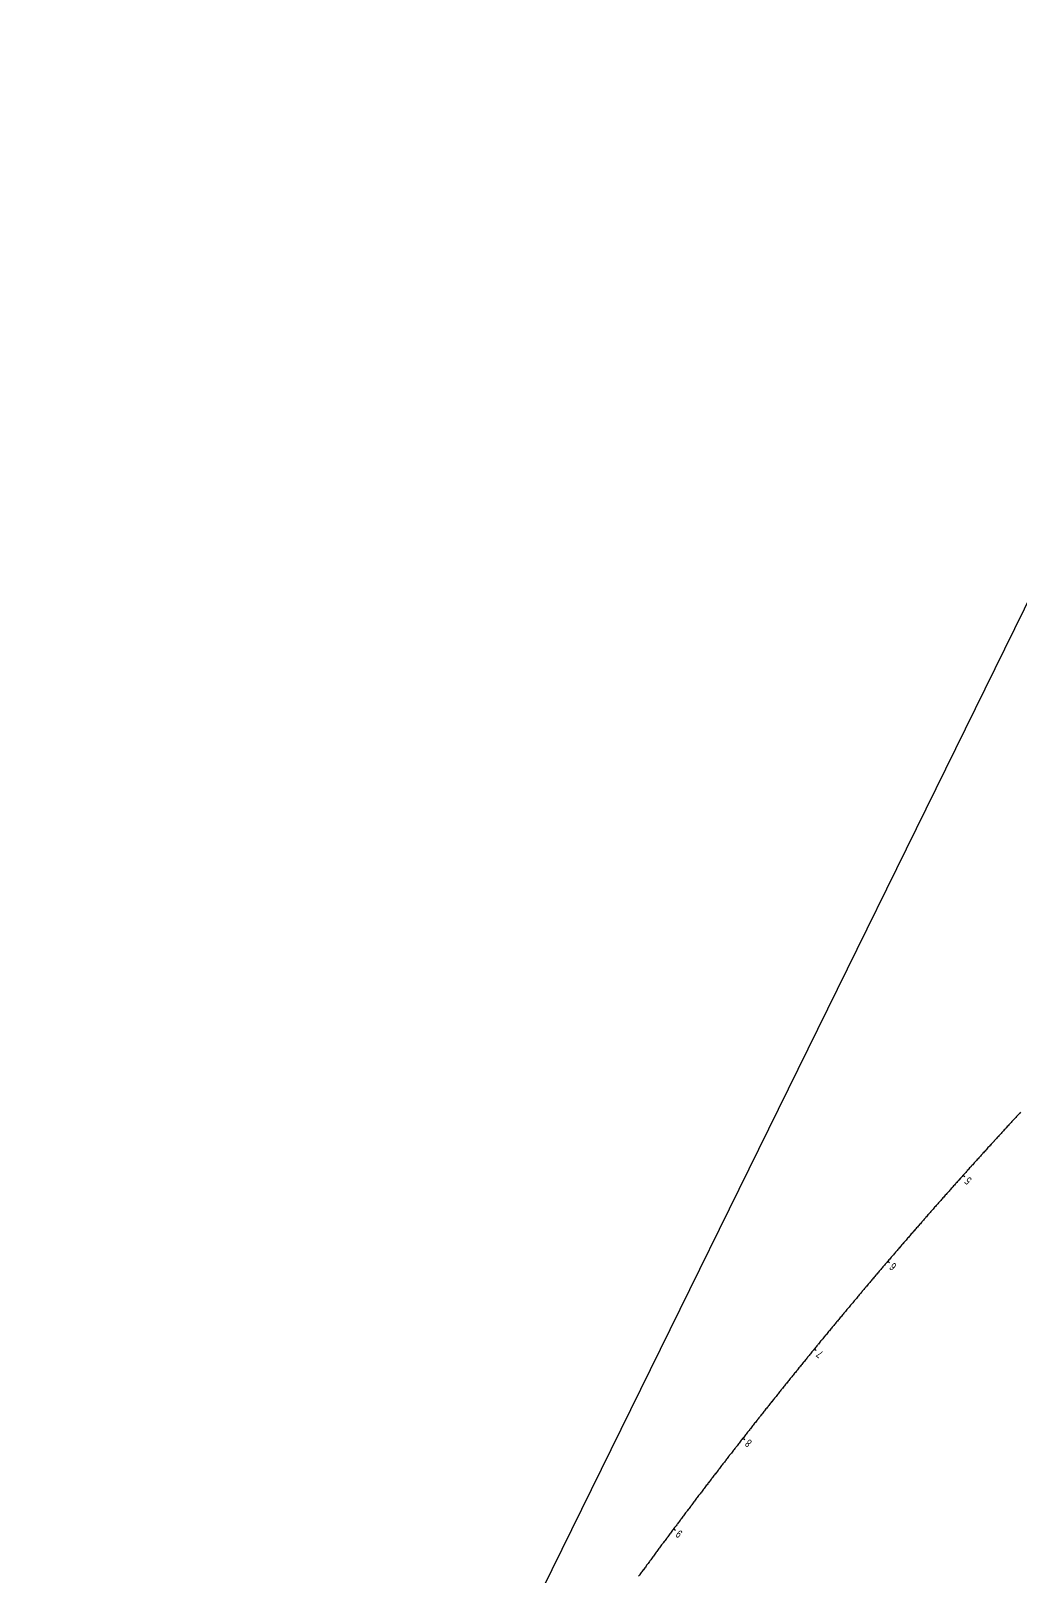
# Model space of a CAD drawing. Header units: millimetres. Extents: x 497834 to 621495, y 3353175 to 3430424.
# Drawn here: x 517411 to 518276, y 3368291 to 3369642 of the extents above; entities that cross this region are included whole.
import ezdxf

# ---------------------------------------------------------------- set-up
doc = ezdxf.new("R2010")
doc.units = ezdxf.units.MM
for name, color, linetype in [('dl6', 7, 'Continuous'), ('沪乍杭打线-0.0-200.8段-施工系转设计系成果-2000坐标系-左线_中线_交点', 7, 'Continuous'), ('沪乍杭打线-0.0-200.8段-施工系转设计系成果-2000坐标系-左线_里程', 7, 'Continuous')]:
    doc.layers.add(name, color=color, linetype=linetype)
doc.styles.add('PM_LC', font='slromans.shx', dxfattribs={"width": 0.75, "bigfont": 'hztxt.shx'})

msp = doc.modelspace()

# ---------------------------------------------------------------- linework, layer by layer
at = {"layer": 'dl6', "color": 3, "linetype": 'Continuous', "ltscale": 2, "flags": 128}
msp.add_lwpolyline([(518276.6, 3368696.3), (518276, 3368695.6), (518275.3, 3368694.8), (518274.6, 3368694.1), (518273.9, 3368693.4), (518273.8, 3368693.3), (518273.2, 3368692.6), (518272.6, 3368691.9), (518271.9, 3368691.2), (518271.2, 3368690.4), (518270.5, 3368689.7), (518270.4, 3368689.6), (518269.9, 3368689), (518269.2, 3368688.2), (518268.5, 3368687.5), (518267.8, 3368686.8), (518267.1, 3368686), (518267.1, 3368685.9), (518266.5, 3368685.3), (518265.8, 3368684.5), (518265.1, 3368683.8), (518264.4, 3368683.1), (518263.8, 3368682.3), (518263.7, 3368682.2), (518263.1, 3368681.6), (518262.4, 3368680.9), (518261.7, 3368680.1), (518261.1, 3368679.4), (518260.4, 3368678.7), (518260.3, 3368678.6), (518259.7, 3368677.9), (518259, 3368677.2), (518258.4, 3368676.4), (518257.7, 3368675.7), (518257, 3368675), (518256.9, 3368674.9), (518256.3, 3368674.2), (518255.7, 3368673.5), (518255, 3368672.8), (518254.3, 3368672), (518253.6, 3368671.3), (518253.5, 3368671.2), (518253, 3368670.5), (518252.3, 3368669.8), (518251.6, 3368669.1), (518250.9, 3368668.3), (518250.3, 3368667.6), (518250.2, 3368667.5), (518249.6, 3368666.8), (518248.9, 3368666.1), (518248.2, 3368665.4), (518247.6, 3368664.6), (518246.9, 3368663.9), (518246.8, 3368663.8), (518246.2, 3368663.1), (518245.6, 3368662.4), (518244.9, 3368661.7), (518244.2, 3368660.9), (518243.5, 3368660.2), (518243.4, 3368660.1), (518242.9, 3368659.4), (518242.2, 3368658.7), (518241.5, 3368658), (518240.9, 3368657.2), (518240.2, 3368656.5), (518240.1, 3368656.4), (518239.5, 3368655.7), (518238.8, 3368655), (518238.2, 3368654.2), (518237.5, 3368653.5), (518236.8, 3368652.8), (518236.7, 3368652.7), (518236.2, 3368652), (518235.5, 3368651.3), (518234.8, 3368650.5), (518234.1, 3368649.8), (518233.5, 3368649.1), (518233.4, 3368649), (518232.8, 3368648.3), (518232.1, 3368647.6), (518231.5, 3368646.8), (518230.8, 3368646.1), (518230.1, 3368645.3), (518230, 3368645.2), (518229.5, 3368644.6), (518228.8, 3368643.8), (518228.1, 3368643.1), (518227.5, 3368642.4), (518226.8, 3368641.6), (518226.7, 3368641.5), (518226.1, 3368640.9), (518225.5, 3368640.1), (518224.8, 3368639.4), (518224.1, 3368638.6), (518223.5, 3368637.9), (518223.4, 3368637.8), (518222.8, 3368637.1), (518222.1, 3368636.4), (518221.5, 3368635.7), (518220.8, 3368634.9), (518220.1, 3368634.2), (518220, 3368634.1), (518219.5, 3368633.4), (518218.8, 3368632.7), (518218.1, 3368631.9), (518217.5, 3368631.2), (518216.8, 3368630.4), (518216.7, 3368630.3), (518216.1, 3368629.7), (518215.5, 3368628.9), (518214.8, 3368628.2), (518214.1, 3368627.4), (518213.5, 3368626.7), (518213.4, 3368626.6), (518212.8, 3368625.9), (518212.2, 3368625.2), (518211.5, 3368624.4), (518210.8, 3368623.7), (518210.2, 3368623), (518210.1, 3368622.9), (518209.5, 3368622.2), (518208.8, 3368621.5), (518208.2, 3368620.7), (518207.5, 3368620), (518206.8, 3368619.2), (518206.8, 3368619.1), (518206.2, 3368618.5), (518205.5, 3368617.7), (518204.9, 3368617), (518204.2, 3368616.2), (518203.5, 3368615.5), (518203.4, 3368615.4), (518202.9, 3368614.7), (518202.2, 3368614), (518201.5, 3368613.2), (518200.9, 3368612.5), (518200.2, 3368611.7), (518200.1, 3368611.6), (518199.6, 3368611), (518198.9, 3368610.2), (518198.2, 3368609.5), (518197.6, 3368608.7), (518196.9, 3368608), (518196.8, 3368607.9), (518196.3, 3368607.2), (518195.6, 3368606.5), (518194.9, 3368605.7), (518194.3, 3368605), (518193.6, 3368604.2), (518193.5, 3368604.1), (518193, 3368603.4), (518192.3, 3368602.7), (518191.7, 3368601.9), (518191, 3368601.2), (518190.3, 3368600.4), (518190.2, 3368600.3), (518189.7, 3368599.7), (518189, 3368598.9), (518188.4, 3368598.2), (518187.7, 3368597.4), (518187, 3368596.7), (518187, 3368596.6), (518186.4, 3368595.9), (518185.7, 3368595.2), (518185.1, 3368594.4), (518184.4, 3368593.7), (518183.8, 3368592.9), (518183.7, 3368592.8), (518183.1, 3368592.2), (518182.4, 3368591.4), (518181.8, 3368590.6), (518181.1, 3368589.9), (518180.5, 3368589.1), (518180.4, 3368589), (518179.8, 3368588.4), (518179.2, 3368587.6), (518178.5, 3368586.9), (518177.9, 3368586.1), (518177.2, 3368585.4), (518177.1, 3368585.3), (518176.5, 3368584.6), (518175.9, 3368583.8), (518175.2, 3368583.1), (518174.6, 3368582.3), (518173.9, 3368581.6), (518173.8, 3368581.5), (518173.3, 3368580.8), (518172.6, 3368580.1), (518172, 3368579.3), (518171.3, 3368578.5), (518170.7, 3368577.8), (518170.6, 3368577.7), (518170, 3368577), (518169.4, 3368576.3), (518168.7, 3368575.5), (518168, 3368574.8), (518167.4, 3368574), (518167.3, 3368573.9), (518166.7, 3368573.2), (518166.1, 3368572.5), (518165.4, 3368571.7), (518164.8, 3368571), (518164.1, 3368570.2), (518164, 3368570.1), (518163.5, 3368569.5), (518162.8, 3368568.7), (518162.2, 3368567.9), (518161.5, 3368567.2), (518160.9, 3368566.4), (518160.8, 3368566.3), (518160.2, 3368565.7), (518159.6, 3368564.9), (518158.9, 3368564.1), (518158.3, 3368563.4), (518157.6, 3368562.6), (518157.5, 3368562.5), (518157, 3368561.9), (518156.3, 3368561.1), (518155.7, 3368560.3), (518155, 3368559.6), (518154.4, 3368558.8), (518154.3, 3368558.7), (518153.7, 3368558.1), (518153.1, 3368557.3), (518152.4, 3368556.5), (518151.8, 3368555.8), (518151.1, 3368555), (518151, 3368554.9), (518150.5, 3368554.3), (518149.8, 3368553.5), (518149.2, 3368552.7), (518148.5, 3368552), (518147.9, 3368551.2), (518147.8, 3368551.1), (518147.2, 3368550.4), (518146.6, 3368549.7), (518146, 3368548.9), (518145.3, 3368548.2), (518144.7, 3368547.4), (518144.6, 3368547.3), (518144, 3368546.6), (518143.4, 3368545.9), (518142.7, 3368545.1), (518142.1, 3368544.3), (518141.4, 3368543.6), (518141.3, 3368543.5), (518140.8, 3368542.8), (518140.1, 3368542.1), (518139.5, 3368541.3), (518138.8, 3368540.5), (518138.2, 3368539.8), (518138.1, 3368539.7), (518137.6, 3368539), (518136.9, 3368538.2), (518136.3, 3368537.5), (518135.6, 3368536.7), (518135, 3368535.9), (518134.9, 3368535.8), (518134.3, 3368535.2), (518133.7, 3368534.4), (518133, 3368533.6), (518132.4, 3368532.9), (518131.8, 3368532.1), (518131.7, 3368532), (518131.1, 3368531.3), (518130.5, 3368530.6), (518129.8, 3368529.8), (518129.2, 3368529), (518128.5, 3368528.3), (518128.5, 3368528.2), (518127.9, 3368527.5), (518127.3, 3368526.7), (518126.6, 3368526), (518126, 3368525.2), (518125.3, 3368524.4), (518125.2, 3368524.3), (518124.7, 3368523.7), (518124.1, 3368522.9), (518123.4, 3368522.1), (518122.8, 3368521.4), (518122.1, 3368520.6), (518122, 3368520.5), (518121.5, 3368519.8), (518120.8, 3368519.1), (518120.2, 3368518.3), (518119.6, 3368517.5), (518118.9, 3368516.8), (518118.8, 3368516.7), (518118.3, 3368516), (518117.6, 3368515.2), (518117, 3368514.5), (518116.4, 3368513.7), (518115.7, 3368512.9), (518115.6, 3368512.8), (518115.1, 3368512.2), (518114.5, 3368511.4), (518113.8, 3368510.6), (518113.2, 3368509.8), (518112.5, 3368509.1), (518112.5, 3368509), (518111.9, 3368508.3), (518111.3, 3368507.5), (518110.6, 3368506.8), (518110, 3368506), (518109.4, 3368505.2), (518109.3, 3368505.1), (518108.7, 3368504.5), (518108.1, 3368503.7), (518107.4, 3368502.9), (518106.8, 3368502.1), (518106.2, 3368501.4), (518106.1, 3368501.3), (518105.5, 3368500.6), (518104.9, 3368499.8), (518104.3, 3368499.1), (518103.6, 3368498.3), (518103, 3368497.5), (518102.9, 3368497.4), (518102.4, 3368496.7), (518101.7, 3368496), (518101.1, 3368495.2), (518100.4, 3368494.4), (518099.8, 3368493.6), (518099.7, 3368493.5), (518099.2, 3368492.9), (518098.5, 3368492.1), (518097.9, 3368491.3), (518097.3, 3368490.6), (518096.6, 3368489.8), (518096.6, 3368489.7), (518096, 3368489), (518095.4, 3368488.2), (518094.7, 3368487.5), (518094.1, 3368486.7), (518093.5, 3368485.9), (518093.4, 3368485.8), (518092.8, 3368485.1), (518092.2, 3368484.4), (518091.6, 3368483.6), (518090.9, 3368482.8), (518090.3, 3368482), (518090.2, 3368481.9), (518089.7, 3368481.3), (518089, 3368480.5), (518088.4, 3368479.7), (518087.8, 3368478.9), (518087.2, 3368478.2), (518087.1, 3368478.1), (518086.5, 3368477.4), (518085.9, 3368476.6), (518085.3, 3368475.8), (518084.6, 3368475.1), (518084, 3368474.3), (518083.9, 3368474.2), (518083.4, 3368473.5), (518082.7, 3368472.7), (518082.1, 3368472), (518081.5, 3368471.2), (518080.8, 3368470.4), (518080.8, 3368470.3), (518080.2, 3368469.6), (518079.6, 3368468.8), (518079, 3368468.1), (518078.3, 3368467.3), (518077.7, 3368466.5), (518077.6, 3368466.4), (518077.1, 3368465.7), (518076.4, 3368465), (518075.8, 3368464.2), (518075.2, 3368463.4), (518074.6, 3368462.6), (518074.5, 3368462.5), (518073.9, 3368461.8), (518073.3, 3368461.1), (518072.7, 3368460.3), (518072.1, 3368459.5), (518071.4, 3368458.7), (518071.3, 3368458.6), (518070.8, 3368458), (518070.2, 3368457.2), (518069.5, 3368456.4), (518068.9, 3368455.6), (518068.3, 3368454.8), (518068.2, 3368454.7), (518067.7, 3368454.1), (518067, 3368453.3), (518066.4, 3368452.5), (518065.8, 3368451.7), (518065.2, 3368450.9), (518065.1, 3368450.8), (518064.5, 3368450.2), (518063.9, 3368449.4), (518063.3, 3368448.6), (518062.7, 3368447.8), (518062, 3368447), (518062, 3368446.9), (518061.4, 3368446.2), (518060.8, 3368445.5), (518060.2, 3368444.7), (518059.5, 3368443.9), (518058.9, 3368443.1), (518058.8, 3368443), (518058.3, 3368442.3), (518057.7, 3368441.6), (518057.1, 3368440.8), (518056.4, 3368440), (518055.8, 3368439.2), (518055.7, 3368439.1), (518055.2, 3368438.4), (518054.6, 3368437.6), (518053.9, 3368436.9), (518053.3, 3368436.1), (518052.7, 3368435.3), (518052.6, 3368435.2), (518052.1, 3368434.5), (518051.5, 3368433.7), (518050.8, 3368432.9), (518050.2, 3368432.2), (518049.6, 3368431.4), (518049.5, 3368431.3), (518049, 3368430.6), (518048.3, 3368429.8), (518047.7, 3368429), (518047.1, 3368428.2), (518046.5, 3368427.5), (518046.4, 3368427.3), (518045.9, 3368426.7), (518045.2, 3368425.9), (518044.6, 3368425.1), (518044, 3368424.3), (518043.4, 3368423.5), (518043.3, 3368423.4), (518042.8, 3368422.7), (518042.2, 3368422), (518041.5, 3368421.2), (518040.9, 3368420.4), (518040.3, 3368419.6), (518040.2, 3368419.5), (518039.7, 3368418.8), (518039.1, 3368418), (518038.4, 3368417.2), (518037.8, 3368416.5), (518037.2, 3368415.7), (518037.1, 3368415.6), (518036.6, 3368414.9), (518036, 3368414.1), (518035.4, 3368413.3), (518034.7, 3368412.5), (518034.1, 3368411.7), (518034, 3368411.6), (518033.5, 3368410.9), (518032.9, 3368410.2), (518032.3, 3368409.4), (518031.7, 3368408.6), (518031, 3368407.8), (518031, 3368407.7), (518030.4, 3368407), (518029.8, 3368406.2), (518029.2, 3368405.4), (518028.6, 3368404.6), (518028, 3368403.9), (518027.9, 3368403.7), (518027.4, 3368403.1), (518026.7, 3368402.3), (518026.1, 3368401.5), (518025.5, 3368400.7), (518024.9, 3368399.9), (518024.8, 3368399.8), (518024.3, 3368399.1), (518023.7, 3368398.3), (518023.1, 3368397.5), (518022.4, 3368396.8), (518021.8, 3368396), (518021.7, 3368395.9), (518021.2, 3368395.2), (518020.6, 3368394.4), (518020, 3368393.6), (518019.4, 3368392.8), (518018.8, 3368392), (518018.7, 3368391.9), (518018.2, 3368391.2), (518017.5, 3368390.4), (518016.9, 3368389.6), (518016.3, 3368388.8), (518015.7, 3368388.1), (518015.6, 3368387.9), (518015.1, 3368387.3), (518014.5, 3368386.5), (518013.9, 3368385.7), (518013.3, 3368384.9), (518012.7, 3368384.1), (518012.6, 3368384), (518012, 3368383.3), (518011.4, 3368382.5), (518010.8, 3368381.7), (518010.2, 3368380.9), (518009.6, 3368380.1), (518009.5, 3368380), (518009, 3368379.3), (518008.4, 3368378.5), (518007.8, 3368377.8), (518007.2, 3368377), (518006.6, 3368376.2), (518006.5, 3368376.1), (518006, 3368375.4), (518005.3, 3368374.6), (518004.7, 3368373.8), (518004.1, 3368373), (518003.5, 3368372.2), (518003.4, 3368372.1), (518002.9, 3368371.4), (518002.3, 3368370.6), (518001.7, 3368369.8), (518001.1, 3368369), (518000.5, 3368368.2), (518000.4, 3368368.1), (517999.9, 3368367.4), (517999.3, 3368366.6), (517998.7, 3368365.8), (517998.1, 3368365), (517997.5, 3368364.2), (517997.4, 3368364.1), (517996.8, 3368363.5), (517996.2, 3368362.7), (517995.6, 3368361.9), (517995, 3368361.1), (517994.4, 3368360.3), (517994.3, 3368360.2), (517993.8, 3368359.5), (517993.2, 3368358.7), (517992.6, 3368357.9), (517992, 3368357.1), (517991.4, 3368356.3), (517991.3, 3368356.2), (517990.8, 3368355.5), (517990.2, 3368354.7), (517989.6, 3368353.9), (517989, 3368353.1), (517988.4, 3368352.3), (517988.3, 3368352.2), (517987.8, 3368351.5), (517987.2, 3368350.7), (517986.6, 3368349.9), (517986, 3368349.1), (517985.4, 3368348.3), (517985.3, 3368348.2), (517984.8, 3368347.5), (517984.2, 3368346.7), (517983.6, 3368345.9), (517983, 3368345.1), (517982.4, 3368344.3), (517982.3, 3368344.2), (517981.8, 3368343.5), (517981.2, 3368342.7), (517980.6, 3368341.9), (517980, 3368341.1), (517979.4, 3368340.3), (517979.3, 3368340.2), (517978.8, 3368339.5), (517978.2, 3368338.7), (517977.6, 3368337.9), (517977, 3368337.1), (517976.4, 3368336.3), (517976.3, 3368336.2), (517975.8, 3368335.5), (517975.2, 3368334.7), (517974.6, 3368333.9), (517974, 3368333.1), (517973.4, 3368332.3), (517973.3, 3368332.2), (517972.8, 3368331.5), (517972.2, 3368330.7), (517971.6, 3368329.9), (517971, 3368329.1), (517970.4, 3368328.3), (517970.3, 3368328.2), (517969.8, 3368327.5), (517969.2, 3368326.7), (517968.6, 3368325.9), (517968, 3368325.1), (517967.4, 3368324.3), (517967.3, 3368324.2), (517966.8, 3368323.5), (517966.2, 3368322.7), (517965.6, 3368321.9), (517965, 3368321.1), (517964.4, 3368320.3), (517964.3, 3368320.2), (517963.8, 3368319.5), (517963.2, 3368318.7), (517962.6, 3368317.9), (517962, 3368317.1), (517961.4, 3368316.3), (517961.3, 3368316.2), (517960.8, 3368315.5), (517960.2, 3368314.7), (517959.6, 3368313.9), (517959, 3368313.1), (517958.4, 3368312.3), (517958.4, 3368312.1), (517957.8, 3368311.5), (517957.3, 3368310.6), (517956.7, 3368309.8), (517956.1, 3368309), (517955.5, 3368308.2), (517955.4, 3368308.1), (517954.9, 3368307.4), (517954.3, 3368306.6), (517953.7, 3368305.8), (517953.1, 3368305), (517952.5, 3368304.2), (517952.4, 3368304.1), (517951.9, 3368303.4), (517951.3, 3368302.6), (517950.7, 3368301.8), (517950.1, 3368301), (517949.5, 3368300.2), (517949.5, 3368300.1), (517949, 3368299.4), (517948.4, 3368298.6), (517947.8, 3368297.8), (517947.2, 3368297), (517946.6, 3368296.1), (517946.5, 3368296), (517946, 3368295.3), (517945.4, 3368294.5), (517944.8, 3368293.7), (517944.2, 3368292.9), (517943.6, 3368292.1), (517943.6, 3368292), (517943.1, 3368291.3), (517942.5, 3368290.5)], dxfattribs=at)
at = {"layer": '沪乍杭打线-0.0-200.8段-施工系转设计系成果-2000坐标系-左线_中线_交点', "color": 6, "linetype": 'Continuous', "ltscale": 2}
msp.add_line((518528.4, 3369642.2), (517410.6, 3367368.8), dxfattribs=at)
at = {"layer": '沪乍杭打线-0.0-200.8段-施工系转设计系成果-2000坐标系-左线_里程', "color": 5, "linetype": 'Continuous', "ltscale": 2}
for p, q in [((518226.5, 3368641.2), (518228, 3368639.9)), ((518160.6, 3368566), (518162.1, 3368564.7)), ((518096.3, 3368489.4), (518097.9, 3368488.1)), ((518033.8, 3368411.3), (518035.4, 3368410.1)), ((517973.1, 3368331.9), (517974.7, 3368330.7))]:
    msp.add_line(p, q, dxfattribs=at)

# ---------------------------------------------------------------- texts
at = {"layer": '沪乍杭打线-0.0-200.8段-施工系转设计系成果-2000坐标系-左线_里程', "color": 2, "style": 'PM_LC', "width": 0.75}
for s, rotation, p in [('5', 138.1283, (518234.6, 3368637.7)), ('6', 139.4015, (518168.8, 3368562.7)), ('7', 140.6748, (518104.6, 3368486.2)), ('8', 141.948, (518042.2, 3368408.4)), ('9', 143.2212, (517981.5, 3368329.1))]:
    msp.add_text(s, height=7, rotation=rotation, dxfattribs=at).set_placement(p)

doc.saveas('drawing.dxf')
